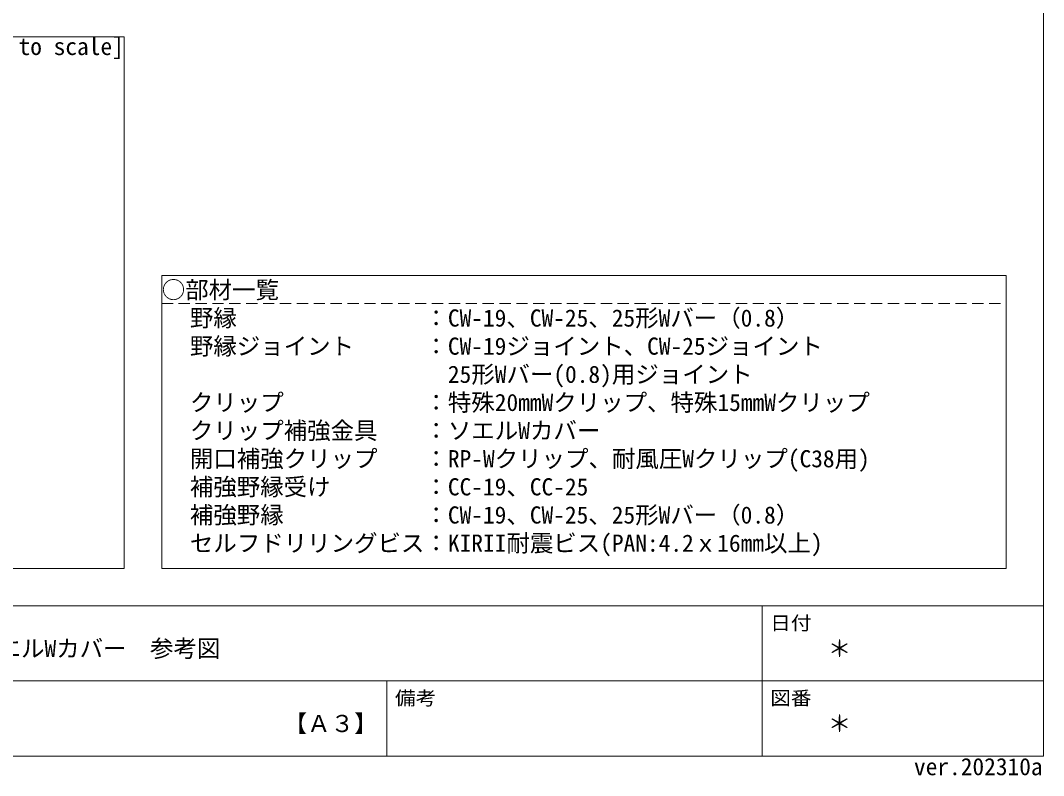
# Model space of a CAD drawing. Units: millimetres on the paper, enlarged 20 times. Extents: x -3900 to 3900, y -2793 to 2750.
# Drawn here: x 1719 to 3900, y -2792 to -1182 of the extents above; entities that cross this region are included whole.
import ezdxf
from ezdxf.enums import TextEntityAlignment as Align

# ---------------------------------------------------------------- set-up
doc = ezdxf.new("R2010")
doc.units = ezdxf.units.MM
doc.header["$LTSCALE"] = 20
doc.linetypes.add('DASHED1', pattern=[1.8, 1.2, -0.6])
doc.layers.add('0-6_文字・矢印', color=7, linetype='Continuous')
doc.layers.add('F-6_文字・矢印', color=7, linetype='Continuous')
doc.layers.add('F-3_野縁', color=3, linetype='Continuous', lineweight=18)
doc.styles.add('ＭＳ ゴシック', font='')
doc.styles.get('ＭＳ ゴシック').set_extended_font_data('MS Gothic')

msp = doc.modelspace()

# ---------------------------------------------------------------- linework, layer by layer
at = {"layer": 'F-3_野縁'}
for p, q in [((3900, 2750), (3900, -2750)), ((-3820, -1216.28), (1940, -1216.28)), ((1940, -2350), (1940, -1216.28)), ((2020, -1725.37), (3820, -1725.37)), ((2020, -1725.37), (2020, -2350)), ((3820, -1725.37), (3820, -2350)), ((-3820, -2350), (1940, -2350)), ((2020, -2350), (3820, -2350)), ((-3900, -2430), (3900, -2430))]:
    msp.add_line(p, q, dxfattribs=at)
at = {"layer": 'F-3_野縁', "linetype": 'DASHED1'}
msp.add_line((2020, -1785.37), (3820, -1785.37), dxfattribs=at)
at = {"layer": 'F-3_野縁', "color": 7}
for p, q in [((3300, -2430), (3300, -2750)), ((200, -2590), (3900, -2590)), ((2500, -2590), (2500, -2750)), ((2500, -2590), (2500, -2750))]:
    msp.add_line(p, q, dxfattribs=at)
at = {"layer": 'F-3_野縁'}
msp.add_lwpolyline([(-3900, 2750), (-3900, -2750), (3900, -2750)], dxfattribs=at)

# ---------------------------------------------------------------- texts
at = {"layer": '0-6_文字・矢印', "style": 'ＭＳ ゴシック'}
for s, p in [('○部材一覧', (2020, -1785.37)), ('野縁\u3000\u3000\u3000\u3000\u3000\u3000\u3000\u3000：CW-19、CW-25、25形Wバー（0.8）', (2080, -1845.37)), ('野縁ジョイント\u3000\u3000\u3000：CW-19ジョイント、CW-25ジョイント', (2080, -1905.37)), ('\u3000\u3000\u3000\u3000\u3000\u3000\u3000\u3000\u3000\u3000\u300025形Wバー(0.8)用ジョイント', (2080, -1965.37)), ('クリップ\u3000\u3000\u3000\u3000\u3000\u3000：特殊20mmWクリップ、特殊15mmWクリップ', (2080, -2025.37)), ('クリップ補強金具\u3000\u3000：ソエルWカバー', (2080, -2085.37)), ('開口補強クリップ\u3000\u3000：RP-Wクリップ、耐風圧Wクリップ(C38用)', (2080, -2145.37)), ('補強野縁受け\u3000\u3000\u3000\u3000：CC-19、CC-25', (2080, -2205.37)), ('補強野縁\u3000\u3000\u3000\u3000\u3000\u3000：CW-19、CW-25、25形Wバー（0.8）', (2080, -2265.37)), ('セルフドリリングビス：KIRII耐震ビス(PAN:4.2ｘ16mm以上)', (2080, -2325.37))]:
    msp.add_text(s, height=36.66, dxfattribs=at).set_placement(p, align=Align.BOTTOM_LEFT)
at = {"layer": 'F-6_文字・矢印', "style": 'ＭＳ ゴシック'}
for s, p in [('[縮尺：Not to scale]', (1440, -1266.28)), ('ソエルWカバー\u3000参考図', (1620, -2550)), ('＊', (3440, -2550)), ('【Ａ３】', (2280, -2710)), ('＊', (3440, -2710)), ('ver.202310a', (3623.71, -2801.99))]:
    msp.add_text(s, height=36.66, dxfattribs=at).set_placement(p, align=Align.BOTTOM_LEFT)
at = {"layer": 'F-6_文字・矢印', "style": 'ＭＳ ゴシック', "width": 1.1}
for s, p in [('日付', (3317.26, -2490)), ('備考', (2517.26, -2650)), ('図番', (3317.26, -2650))]:
    msp.add_text(s, height=29.33, dxfattribs=at).set_placement(p, align=Align.BOTTOM_LEFT)

doc.saveas('drawing.dxf')
